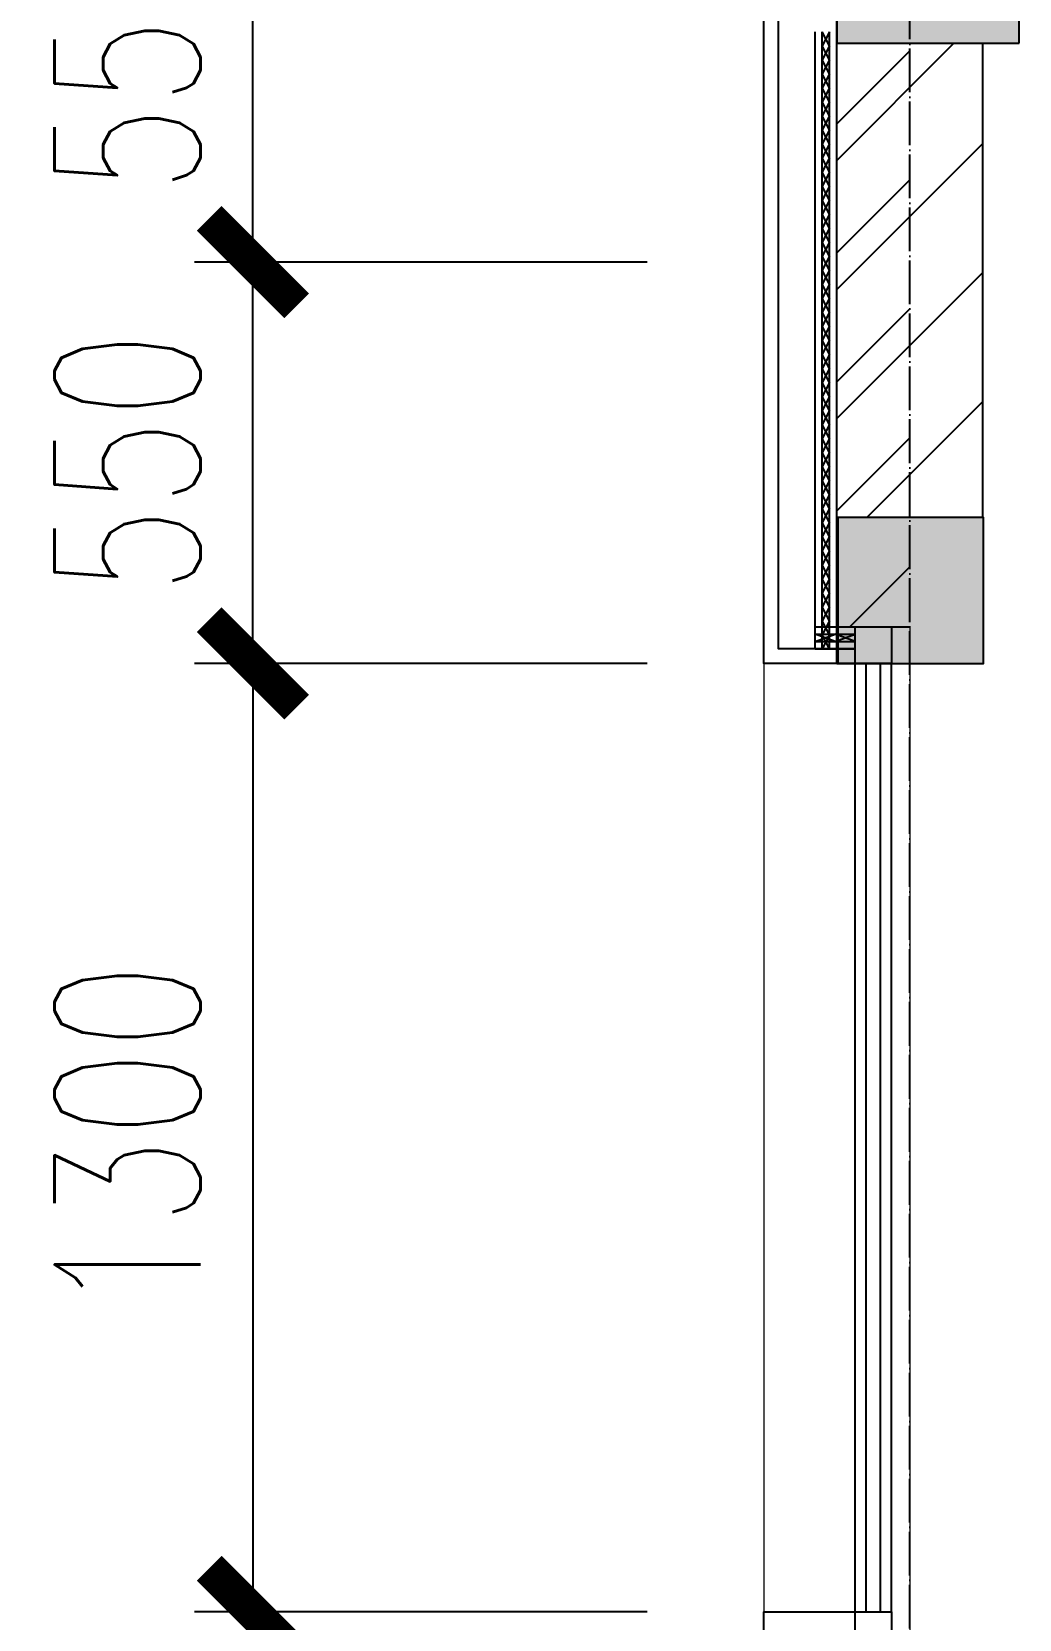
# Model space of a CAD drawing. Extents: x -202236 to 1002404, y -663931 to 1550022.
# Drawn here: x -123543 to -122189, y -330069 to -327893 of the extents above; entities that cross this region are included whole.
import ezdxf

# ---------------------------------------------------------------- set-up
doc = ezdxf.new("R2010")
doc.units = 0
doc.linetypes.add('DOTE', pattern=[2.42, 2, -0.2, 0.02, -0.2])
for name, color, linetype in [('25mm厚湿贴石材', 35, 'Continuous'), ('A-AXIS-D', 1, 'Continuous'), ('A-AXIS-DOTE', 14, 'DOTE'), ('A-COLS', 6, 'Continuous'), ('A-HATCH-2', 251, 'Continuous'), ('A-WINDOW', 140, 'Continuous'), ('AS-WALL', 40, 'Continuous'), ('DIM', 173, 'Continuous'), ('PUB_HATCH', 8, 'Continuous')]:
    doc.layers.add(name, color=color, linetype=linetype)
doc.layers.add('A-WALL-HATCH', color=8, linetype='Continuous', lineweight=13)
doc.styles.add('DHTEXT-1', font='ROMANS.shx', dxfattribs={"width": 0.7, "bigfont": 'CHINESE.shx'})
doc.dimstyles.new('ZN80', dxfattribs={"dimscale": 80, "dimtxt": 2.5, "dimasz": 1.5, "dimexe": 1, "dimexo": 2, "dimgap": 0.9, "dimtad": 1, "dimdec": 0, "dimdsep": 46, "dimtxsty": 'DHTEXT-1', "dimblk": 'ARCHTICK', "dimcen": 2.5, "dimclrd": 173, "dimclre": 173, "dimclrt": 7, "dimazin": 2, "dimtfac": 0.4, "dimtdec": 0, "dimtix": 1, "dimtmove": 2, "dimatfit": 3, "dimfxl": 0, "dimtolj": 1, "dimtzin": 0, "dimarcsym": 0})

# ---------------------------------------------------------------- blocks, each defined once
blk = doc.blocks.new('99平面图例外参$0$$LinePat$夹层保温1')
at = {"color": 0}
for p, q in [((0, 0), (96, 0)), ((0, -50), (96, -50)), ((0, -100), (96, -50)), ((96, -100), (0, -50)), ((0, -100), (96, -100)), ((0, -150), (96, -150))]:
    blk.add_line(p, q, dxfattribs=at)
blk = doc.blocks.new('_FZH')
blk.add_lwpolyline([(-0.5, -0.5), (0.5, -0.5), (0.5, 0.5), (-0.5, 0.5)], close=True)
at = {"layer": 'PUB_HATCH'}
blk.add_solid([(-0.5, -0.5), (0.5, -0.5), (-0.5, 0.5), (0.5, 0.5)], dxfattribs=at)
blk = doc.blocks.new('20250913160636')
at = {"layer": 'PUB_HATCH'}
h = blk.add_hatch(dxfattribs=at)
h.set_pattern_fill('普通砖', color=256, scale=50, style=0)
h.set_pattern_definition([(45, (2366880, -521817.7), (-88.388383, 88.388383), [])])
h.paths.add_polyline_path([(0, -1470), (-100, -1470), (-100, -2320), (0, -2320)])
h = blk.add_hatch(dxfattribs=at)
h.set_pattern_fill('普通砖', color=256, scale=50, style=0)
h.set_pattern_definition([(45, (2366880, -521867.7), (-88.388383, 88.388383), [])])
h.paths.add_polyline_path([(100, -1520), (-100, -1520), (-100, -2370), (-98.8, -2370), (-98.8, -2170), (100, -2170)])
at = {"layer": '25mm厚湿贴石材'}
for points in [[(-75, -2370), (-200, -2370), (-200, -1270)], [(-75, -2350), (-180, -2350), (-180, -1270)], [(-200, -4970), (-200, -3670), (-75, -3670)]]:
    blk.add_lwpolyline(points, dxfattribs=at)
at = {"layer": 'A-WALL-HATCH'}
for p, q in [((0, -2320), (0, -3717.5)), ((-200, -2370), (-200, -3670)), ((-200, -2370), (-200, -3670))]:
    blk.add_line(p, q, dxfattribs=at)
at = {"layer": 'A-WINDOW'}
for p, q in [((-75, -3670), (-75, -2370)), ((-60, -3670), (-60, -2370)), ((-40, -3670), (-40, -2370)), ((-25, -3670), (-25, -2370))]:
    blk.add_line(p, q, dxfattribs=at)
for points in [[(-25, -2370), (-75, -2370), (-75, -2320), (-25, -2320)], [(-25, -3720), (-75, -3720), (-75, -3670), (-25, -3670)]]:
    blk.add_lwpolyline(points, close=True, dxfattribs=at)
at = {"layer": 'AS-WALL'}
for p, q in [((-100, -2320), (-100, -1470)), ((-100, -2370), (-100, -1520)), ((100, -2170), (100, -1520)), ((-100, -2320), (0, -2320)), ((-100, -2370), (-98.8, -2370))]:
    blk.add_line(p, q, dxfattribs=at)
at = {"layer": 'A-COLS', "xscale": 400, "yscale": 250, "zscale": 250, "rotation": 90}
blk.add_blockref('_FZH', (25, -1320), dxfattribs=at)
at = {"layer": 'A-COLS', "xscale": 199.9999998877756, "yscale": 200.0000008141506, "zscale": 200.0000008141506}
blk.add_blockref('_FZH', (1.2, -2270), dxfattribs=at)
at = {"layer": 'A-HATCH-2', "xscale": 0.2002314816409755, "yscale": 0.2000000000000002, "zscale": 0.2, "rotation": 90}
for p in [(-130, -1523.4), (-130, -1542.7), (-130, -1561.9), (-130, -1581.1), (-130, -1600.3), (-130, -1619.6), (-130, -1638.8), (-130, -1658), (-130, -1677.2), (-130, -1696.4), (-130, -1715.7), (-130, -1734.9), (-130, -1754.1), (-130, -1773.3), (-130, -1792.6), (-130, -1811.8), (-130, -1831), (-130, -1850.2), (-130, -1869.4), (-130, -1888.7), (-130, -1907.9), (-130, -1927.1), (-130, -1946.3), (-130, -1965.6), (-130, -1984.8), (-130, -2004), (-130, -2023.2), (-130, -2042.4), (-130, -2061.7), (-130, -2080.9), (-130, -2100.1), (-130, -2119.3), (-130, -2138.6), (-130, -2157.8), (-130, -2177), (-130, -2196.2), (-130, -2215.4), (-130, -2234.7), (-130, -2253.9), (-130, -2273.1), (-130, -2292.3), (-130, -2311.6), (-130, -2330.8), (-130, -2350)]:
    blk.add_blockref('99平面图例外参$0$$LinePat$夹层保温1', p, dxfattribs=at)
at = {"layer": 'A-HATCH-2', "xscale": 0.2864583333551449, "yscale": 0.2, "zscale": 0.2}
for p in [(-130, -2320), (-102.5, -2320)]:
    blk.add_blockref('99平面图例外参$0$$LinePat$夹层保温1', p, dxfattribs=at)
blk = doc.blocks.new('_ArchTick')
at = {"color": 0, "linetype": 'ByBlock', "const_width": 0.4}
blk.add_lwpolyline([(-0.5, -0.5), (0.5, 0.5)], dxfattribs=at)
blk = doc.blocks.new('*D450')
at = {"layer": 'Defpoints', "color": 0, "ltscale": 800, "transparency": 16777216}
for p in [(-123239.7, -328208.6), (-122539.2, -328208.6), (-122539.2, -328758.6)]:
    blk.add_point(p, dxfattribs=at)
at = {"layer": 'DIM', "color": 173, "linetype": 'ByBlock', "lineweight": -2, "ltscale": 800, "transparency": 16777216}
for p, q in [((-122699.2, -328208.6), (-123319.7, -328208.6)), ((-123239.7, -328758.6), (-123239.7, -328208.6)), ((-122699.2, -328758.6), (-123319.7, -328758.6))]:
    blk.add_line(p, q, dxfattribs=at)
at = {"layer": 'DIM', "color": 173, "lineweight": -2, "ltscale": 800, "transparency": 16777216, "xscale": 120, "yscale": 120, "zscale": 120}
for p, rotation in [((-123239.7, -328208.6), 90), ((-123239.7, -328758.6), 270)]:
    blk.add_blockref('_ArchTick', p, dxfattribs=dict(at, rotation=rotation))
at = {"layer": 'DIM', "color": 7, "ltscale": 800, "transparency": 16777216, "insert": (-123411.7, -328483.6), "char_height": 200, "attachment_point": 5, "rotation": 90, "style": 'DHTEXT-1'}
blk.add_mtext('\\A1;550', dxfattribs=at)
blk = doc.blocks.new('*D452')
at = {"layer": 'Defpoints', "color": 0, "ltscale": 800, "transparency": 16777216}
for p in [(-122539.2, -328758.6), (-123239.7, -330058.6), (-122539.2, -330058.6)]:
    blk.add_point(p, dxfattribs=at)
at = {"layer": 'DIM', "color": 173, "linetype": 'ByBlock', "lineweight": -2, "ltscale": 800, "transparency": 16777216}
for p, q in [((-122699.2, -328758.6), (-123319.7, -328758.6)), ((-123239.7, -328758.6), (-123239.7, -330058.6)), ((-122699.2, -330058.6), (-123319.7, -330058.6))]:
    blk.add_line(p, q, dxfattribs=at)
at = {"layer": 'DIM', "color": 173, "lineweight": -2, "ltscale": 800, "transparency": 16777216, "xscale": 120, "yscale": 120, "zscale": 120}
for p, rotation in [((-123239.7, -328758.6), 90), ((-123239.7, -330058.6), 270)]:
    blk.add_blockref('_ArchTick', p, dxfattribs=dict(at, rotation=rotation))
at = {"layer": 'DIM', "color": 7, "ltscale": 800, "transparency": 16777216, "insert": (-123411.7, -329408.6), "char_height": 200, "attachment_point": 5, "rotation": 90, "style": 'DHTEXT-1'}
blk.add_mtext('\\A1;1300', dxfattribs=at)
blk = doc.blocks.new('*D454')
at = {"layer": 'Defpoints', "color": 0, "ltscale": 800, "transparency": 16777216}
for p in [(-123239.7, -327658.6), (-122539.2, -327658.6), (-122539.2, -328208.6)]:
    blk.add_point(p, dxfattribs=at)
at = {"layer": 'DIM', "color": 173, "linetype": 'ByBlock', "lineweight": -2, "ltscale": 800, "transparency": 16777216}
for p, q in [((-122699.2, -327658.6), (-123319.7, -327658.6)), ((-123239.7, -328208.6), (-123239.7, -327658.6)), ((-122699.2, -328208.6), (-123319.7, -328208.6))]:
    blk.add_line(p, q, dxfattribs=at)
at = {"layer": 'DIM', "color": 173, "lineweight": -2, "ltscale": 800, "transparency": 16777216, "xscale": 120, "yscale": 120, "zscale": 120}
for p, rotation in [((-123239.7, -327658.6), 90), ((-123239.7, -328208.6), 270)]:
    blk.add_blockref('_ArchTick', p, dxfattribs=dict(at, rotation=rotation))
at = {"layer": 'DIM', "color": 7, "ltscale": 800, "transparency": 16777216, "insert": (-123411.7, -327933.6), "char_height": 200, "attachment_point": 5, "rotation": 90, "style": 'DHTEXT-1'}
blk.add_mtext('\\A1;550', dxfattribs=at)
blk = doc.blocks.new('*D455')
at = {"layer": 'Defpoints', "color": 0, "ltscale": 800, "transparency": 16777216}
for p in [(-123239.7, -330058.6), (-122539.2, -330058.6), (-122539.2, -330708.6)]:
    blk.add_point(p, dxfattribs=at)
at = {"layer": 'DIM', "color": 173, "linetype": 'ByBlock', "lineweight": -2, "ltscale": 800, "transparency": 16777216}
for p, q in [((-122699.2, -330058.6), (-123319.7, -330058.6)), ((-123239.7, -330708.6), (-123239.7, -330058.6)), ((-122699.2, -330708.6), (-123319.7, -330708.6))]:
    blk.add_line(p, q, dxfattribs=at)
at = {"layer": 'DIM', "color": 173, "lineweight": -2, "ltscale": 800, "transparency": 16777216, "xscale": 120, "yscale": 120, "zscale": 120}
for p, rotation in [((-123239.7, -330058.6), 90), ((-123239.7, -330708.6), 270)]:
    blk.add_blockref('_ArchTick', p, dxfattribs=dict(at, rotation=rotation))
at = {"layer": 'DIM', "color": 7, "ltscale": 800, "transparency": 16777216, "insert": (-123411.7, -330383.6), "char_height": 200, "attachment_point": 5, "rotation": 90, "style": 'DHTEXT-1'}
blk.add_mtext('\\A1;650', dxfattribs=at)

msp = doc.modelspace()

# ---------------------------------------------------------------- linework, layer by layer
at = {"layer": 'A-AXIS-DOTE', "ltscale": 30}
msp.add_line((-122339.23, -333275.65), (-122339.23, -326388.65), dxfattribs=at)

# ---------------------------------------------------------------- next in the draw order: block references
at = {"layer": 'A-AXIS-D', "ltscale": 800}
msp.add_blockref('20250913160636', (-122339.23, -326388.65), dxfattribs=at)

# ---------------------------------------------------------------- next in the draw order: dimensions: what is measured, and where the dimension line sits
at = {"layer": 'DIM', "ltscale": 800}
for base, p1, p2, picture, middle in [((-123239.72, -327658.65), (-122539.23, -328208.65), (-122539.23, -327658.65), '*D454', (-123411.72, -327933.65)), ((-123239.72, -328208.65), (-122539.23, -328758.65), (-122539.23, -328208.65), '*D450', (-123411.72, -328483.65)), ((-123239.72, -330058.65), (-122539.23, -328758.65), (-122539.23, -330058.65), '*D452', (-123411.72, -329408.65)), ((-123239.72, -330058.65), (-122539.23, -330708.65), (-122539.23, -330058.65), '*D455', (-123411.72, -330383.65))]:
    dim = msp.add_linear_dim(base=base, p1=p1, p2=p2, angle=90, dimstyle='ZN80', dxfattribs=at)
    dim.commit()
    dim.dimension.update_dxf_attribs({"geometry": picture, "text_midpoint": middle})

doc.saveas('drawing.dxf')
